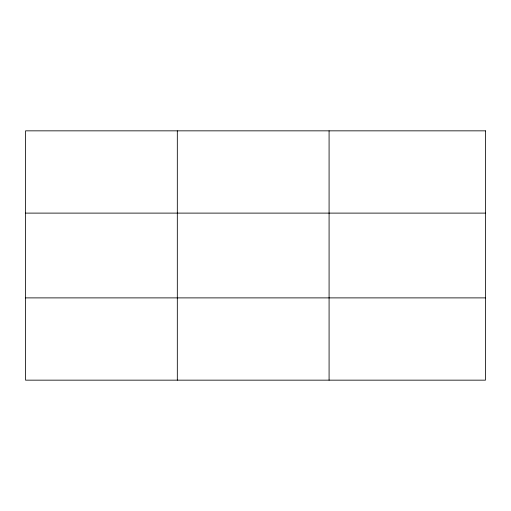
<?xml version="1.0" encoding="UTF-8"?>
<svg xmlns="http://www.w3.org/2000/svg" width="511" height="511" viewBox="0 0 511 511"><rect width="100%" height="100%" fill="white"/><g stroke="black" fill="none" stroke-linecap="round" stroke-linejoin="round"><path stroke-width="0.77" d="M177.317 130.842L177.317 380.158M329.084 130.842L329.084 380.158M25.55 213.113L485.45 213.113M25.55 297.887L485.45 297.887M485.45 130.842L485.45 380.158L25.55 380.158L25.55 130.842L485.45 130.842"/></g></svg>
